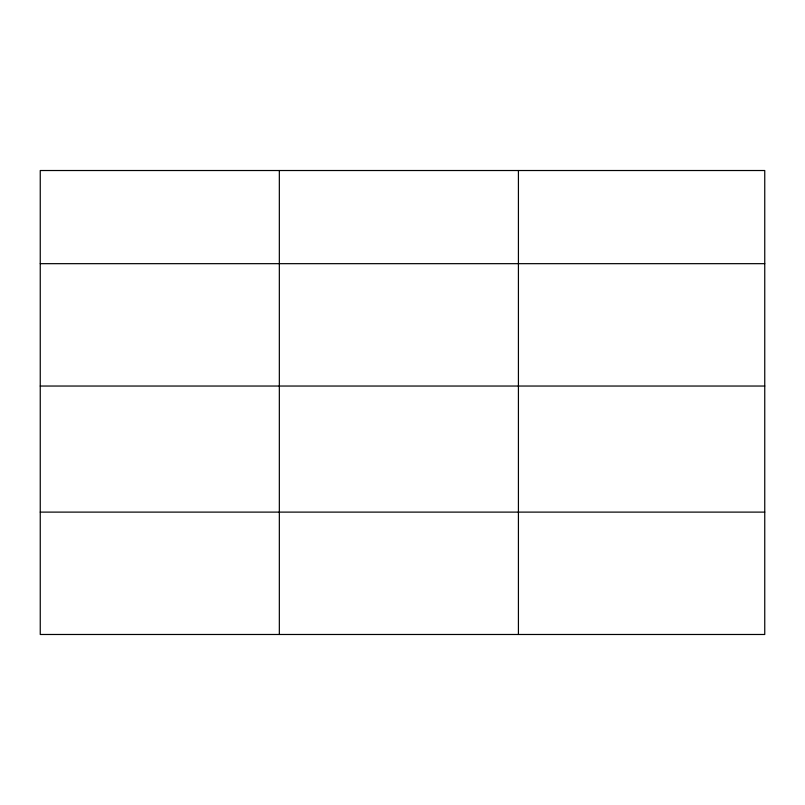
<?xml version="1.0" encoding="UTF-8"?>
<svg xmlns="http://www.w3.org/2000/svg" width="805" height="805" viewBox="0 0 805 805"><rect width="100%" height="100%" fill="white"/><g stroke="black" fill="none" stroke-linecap="round" stroke-linejoin="round"><path stroke-width="1.21" d="M764.75 386.038L764.75 170.519L40.25 170.519L40.25 634.481L764.75 634.481L764.75 386.038L40.25 386.038M40.25 263.668L764.75 263.668M40.25 512.111L764.75 512.111M518.42 170.519L518.42 634.481M279.335 170.519L279.335 634.481"/></g></svg>
